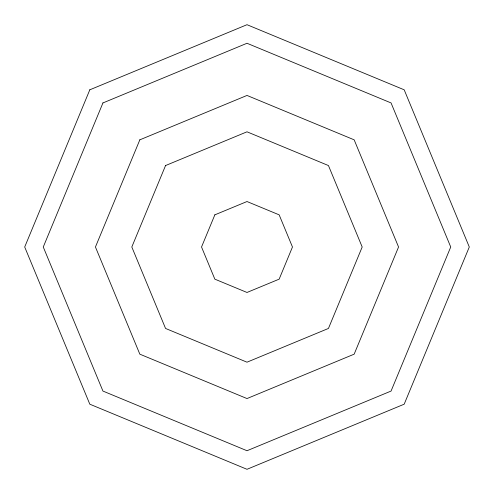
<?xml version="1.0" encoding="UTF-8"?>
<svg xmlns="http://www.w3.org/2000/svg" width="494" height="494" viewBox="0 0 494 494"><rect width="100%" height="100%" fill="white"/><g stroke="black" fill="none" stroke-linecap="round" stroke-linejoin="round"><path stroke-width="0.74" d="M89.809 89.809L24.7 247L89.809 404.191L247 469.3L404.191 404.191L469.3 247L404.191 89.809L247 24.7L89.809 89.809M102.937 102.937L43.268 247L102.937 391.063L247 450.732L391.063 391.063L450.732 247L391.063 102.937L247 43.268L102.937 102.937M139.833 139.833L95.441 247L139.833 354.167L247 398.559L354.167 354.167L398.559 247L354.167 139.833L247 95.441L139.833 139.833M165.552 165.552L131.812 247L165.552 328.448L247 362.188L328.448 328.448L362.188 247L328.448 165.552L247 131.812L165.552 165.552M214.847 214.847L201.533 247L214.847 279.153L247 292.467L279.153 279.153L292.467 247L279.153 214.847L247 201.533L214.847 214.847"/></g></svg>
